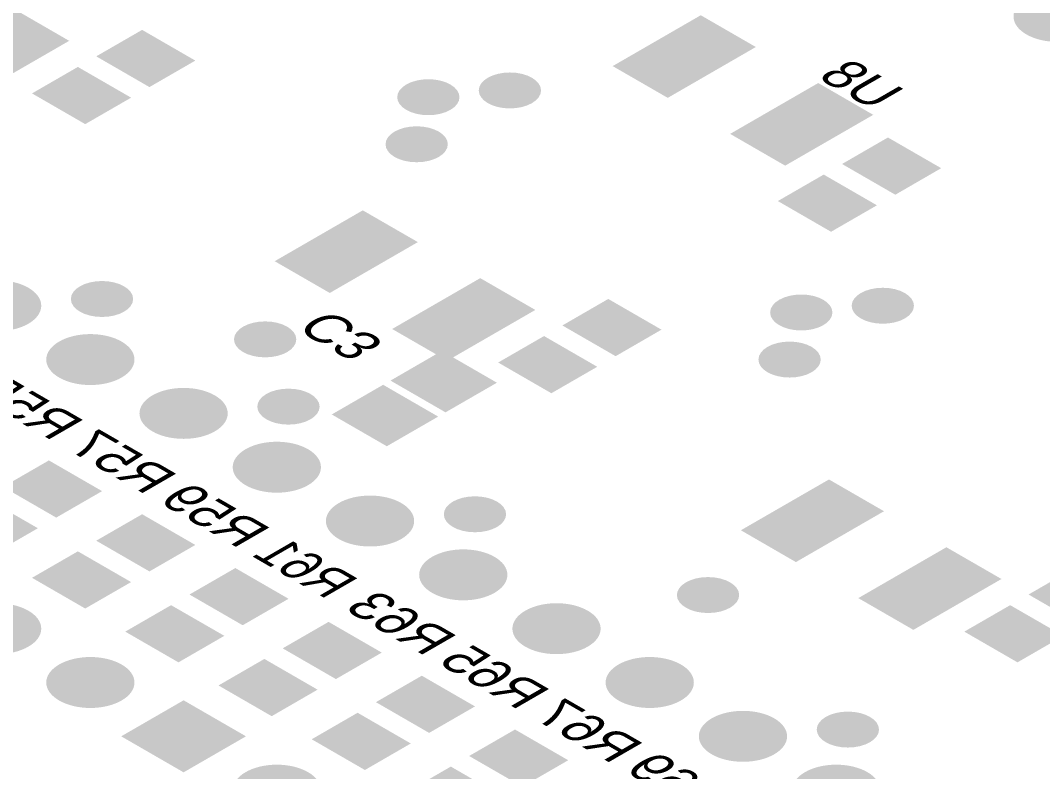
# Model space of a CAD drawing. Header units: millimetres. Extents: x -6 to 177, y -65 to 42.
# Drawn here: x 92.09 to 111.78, y -14.66 to -0.19 of the extents above; entities that cross this region are included whole.
import ezdxf

# ---------------------------------------------------------------- set-up
doc = ezdxf.new("R2010")
doc.units = ezdxf.units.MM
for name, color, linetype, true_color in [('Bottom Layer- Bottom', 7, 'Continuous', 0xffffff), ('Bottom Overlay- Bot Silk', 7, 'Continuous', 0xffffff), ('Bottom Paste- Bot Paste', 7, 'Continuous', 0xffffff), ('Bottom Solder- Bot Mask', 7, 'Continuous', 0xffffff), ('Multi-Layer', 7, 'Continuous', 0xffffff), ('Pad Holes', 7, 'Continuous', 0xffffff), ('Top Layer- Top', 7, 'Continuous', 0xffffff), ('Top Paste- Top Paste', 7, 'Continuous', 0xffffff), ('Top Solder- Top Mask', 7, 'Continuous', 0xffffff), ('Via Holes', 7, 'Continuous', 0xffffff)]:
    doc.layers.add(name, color=color, linetype=linetype, true_color=true_color)
doc.styles.add('Arial', font='')
doc.styles.get('Arial').set_extended_font_data('Arial')

# ---------------------------------------------------------------- blocks, each defined once
blk = doc.blocks.new('RES_0805_2012_B_278')
at = {"layer": 'Bottom Layer- Bottom', "linetype": 'Continuous', "lineweight": 18}
for points in [[(94.577, -10.769), (93.623, -10.217), (94.436, -9.748), (95.39, -10.299)], [(93.34, -11.483), (92.385, -10.932), (93.198, -10.462), (94.153, -11.014)]]:
    blk.add_hatch(color=7, dxfattribs=at).paths.add_polyline_path(points, flags=0)
at = {"layer": 'Bottom Paste- Bot Paste', "linetype": 'Continuous', "lineweight": 18}
for points in [[(94.577, -10.769), (93.623, -10.217), (94.436, -9.748), (95.39, -10.299)], [(93.34, -11.483), (92.385, -10.932), (93.198, -10.462), (94.153, -11.014)]]:
    blk.add_hatch(color=7, dxfattribs=at).paths.add_polyline_path(points, flags=0)
at = {"layer": 'Bottom Solder- Bot Mask', "linetype": 'Continuous', "lineweight": 18}
for points in [[(94.577, -10.809), (93.552, -10.217), (94.436, -9.707), (95.461, -10.299)], [(93.34, -11.524), (92.315, -10.932), (93.198, -10.422), (94.224, -11.014)]]:
    blk.add_hatch(color=7, dxfattribs=at).paths.add_polyline_path(points, flags=0)
blk = doc.blocks.new('CAP_0805_2012_B_277')
at = {"layer": 'Bottom Layer- Bottom', "linetype": 'Continuous', "lineweight": 18}
for points in [[(100.281, -7.703), (99.291, -7.132), (100.21, -6.601), (101.2, -7.173)], [(99.15, -8.356), (98.16, -7.785), (99.079, -7.254), (100.069, -7.826)]]:
    blk.add_hatch(color=7, dxfattribs=at).paths.add_polyline_path(points, flags=0)
at = {"layer": 'Bottom Paste- Bot Paste', "linetype": 'Continuous', "lineweight": 18}
for points in [[(100.281, -7.703), (99.291, -7.132), (100.21, -6.601), (101.2, -7.173)], [(99.15, -8.356), (98.16, -7.785), (99.079, -7.254), (100.069, -7.826)]]:
    blk.add_hatch(color=7, dxfattribs=at).paths.add_polyline_path(points, flags=0)
at = {"layer": 'Bottom Solder- Bot Mask', "linetype": 'Continuous', "lineweight": 18}
for points in [[(100.281, -7.744), (99.221, -7.132), (100.21, -6.56), (101.271, -7.173)], [(99.15, -8.397), (98.089, -7.785), (99.079, -7.213), (100.14, -7.826)]]:
    blk.add_hatch(color=7, dxfattribs=at).paths.add_polyline_path(points, flags=0)
blk = doc.blocks.new('RES_0805_2012_B_274')
at = {"layer": 'Bottom Layer- Bottom', "linetype": 'Continuous', "lineweight": 18}
for points in [[(99.965, -13.879), (99.011, -13.328), (99.824, -12.859), (100.779, -13.41)], [(98.728, -14.594), (97.773, -14.043), (98.587, -13.573), (99.541, -14.124)]]:
    blk.add_hatch(color=7, dxfattribs=at).paths.add_polyline_path(points, flags=0)
at = {"layer": 'Bottom Paste- Bot Paste', "linetype": 'Continuous', "lineweight": 18}
for points in [[(99.965, -13.879), (99.011, -13.328), (99.824, -12.859), (100.779, -13.41)], [(98.728, -14.594), (97.773, -14.043), (98.587, -13.573), (99.541, -14.124)]]:
    blk.add_hatch(color=7, dxfattribs=at).paths.add_polyline_path(points, flags=0)
at = {"layer": 'Bottom Solder- Bot Mask', "linetype": 'Continuous', "lineweight": 18}
for points in [[(99.965, -13.92), (98.94, -13.328), (99.824, -12.818), (100.849, -13.41)], [(98.728, -14.635), (97.703, -14.043), (98.587, -13.532), (99.612, -14.124)]]:
    blk.add_hatch(color=7, dxfattribs=at).paths.add_polyline_path(points, flags=0)
blk = doc.blocks.new('LED3528_237')
at = {"layer": 'Top Layer- Top', "linetype": 'Continuous', "lineweight": 18}
for points in [[(90.697, 0.721), (89.071, -0.218), (88.081, 0.353), (89.707, 1.292)], [(90.343, -0.953), (91.97, -0.014), (92.96, -0.586), (91.333, -1.525)]]:
    blk.add_hatch(color=7, dxfattribs=at).paths.add_polyline_path(points, flags=0)
at = {"layer": 'Top Paste- Top Paste', "linetype": 'Continuous', "lineweight": 18}
for points in [[(90.697, 0.721), (89.071, -0.218), (88.081, 0.353), (89.707, 1.292)], [(90.343, -0.953), (91.97, -0.014), (92.96, -0.586), (91.333, -1.525)]]:
    blk.add_hatch(color=7, dxfattribs=at).paths.add_polyline_path(points, flags=0)
at = {"layer": 'Top Solder- Top Mask', "linetype": 'Continuous', "lineweight": 18}
for points in [[(90.768, 0.721), (89.071, -0.259), (88.01, 0.353), (89.707, 1.333)], [(90.273, -0.953), (91.97, 0.027), (93.031, -0.586), (91.333, -1.566)]]:
    blk.add_hatch(color=7, dxfattribs=at).paths.add_polyline_path(points, flags=0)
blk = doc.blocks.new('RES_0805_2012_236')
at = {"layer": 'Top Layer- Top', "linetype": 'Continuous', "lineweight": 18}
for points in [[(103.416, -5.6), (104.371, -6.151), (103.558, -6.621), (102.603, -6.07)], [(102.179, -6.315), (103.133, -6.866), (102.32, -7.335), (101.366, -6.784)]]:
    blk.add_hatch(color=7, dxfattribs=at).paths.add_polyline_path(points, flags=0)
at = {"layer": 'Top Paste- Top Paste', "linetype": 'Continuous', "lineweight": 18}
for points in [[(103.416, -5.6), (104.371, -6.151), (103.558, -6.621), (102.603, -6.07)], [(102.179, -6.315), (103.133, -6.866), (102.32, -7.335), (101.366, -6.784)]]:
    blk.add_hatch(color=7, dxfattribs=at).paths.add_polyline_path(points, flags=0)
at = {"layer": 'Top Solder- Top Mask', "linetype": 'Continuous', "lineweight": 18}
for points in [[(103.416, -5.559), (104.441, -6.151), (103.558, -6.662), (102.532, -6.07)], [(102.179, -6.274), (103.204, -6.866), (102.32, -7.376), (101.295, -6.784)]]:
    blk.add_hatch(color=7, dxfattribs=at).paths.add_polyline_path(points, flags=0)
blk = doc.blocks.new('RES_0805_2012_234')
at = {"layer": 'Top Layer- Top', "linetype": 'Continuous', "lineweight": 18}
for points in [[(112.396, -10.785), (113.351, -11.336), (112.538, -11.806), (111.583, -11.254)], [(111.159, -11.499), (112.114, -12.05), (111.3, -12.52), (110.346, -11.969)]]:
    blk.add_hatch(color=7, dxfattribs=at).paths.add_polyline_path(points, flags=0)
at = {"layer": 'Top Paste- Top Paste', "linetype": 'Continuous', "lineweight": 18}
for points in [[(112.396, -10.785), (113.351, -11.336), (112.538, -11.806), (111.583, -11.254)], [(111.159, -11.499), (112.114, -12.05), (111.3, -12.52), (110.346, -11.969)]]:
    blk.add_hatch(color=7, dxfattribs=at).paths.add_polyline_path(points, flags=0)
at = {"layer": 'Top Solder- Top Mask', "linetype": 'Continuous', "lineweight": 18}
for points in [[(112.396, -10.744), (113.422, -11.336), (112.538, -11.846), (111.513, -11.254)], [(111.159, -11.459), (112.184, -12.05), (111.3, -12.561), (110.275, -11.969)]]:
    blk.add_hatch(color=7, dxfattribs=at).paths.add_polyline_path(points, flags=0)
blk = doc.blocks.new('RES_0805_2012_225')
at = {"layer": 'Top Layer- Top', "linetype": 'Continuous', "lineweight": 18}
for points in [[(108.804, -2.489), (109.759, -3.04), (108.946, -3.51), (107.991, -2.959)], [(107.567, -3.204), (108.521, -3.755), (107.708, -4.224), (106.754, -3.673)]]:
    blk.add_hatch(color=7, dxfattribs=at).paths.add_polyline_path(points, flags=0)
at = {"layer": 'Top Paste- Top Paste', "linetype": 'Continuous', "lineweight": 18}
for points in [[(108.804, -2.489), (109.759, -3.04), (108.946, -3.51), (107.991, -2.959)], [(107.567, -3.204), (108.521, -3.755), (107.708, -4.224), (106.754, -3.673)]]:
    blk.add_hatch(color=7, dxfattribs=at).paths.add_polyline_path(points, flags=0)
at = {"layer": 'Top Solder- Top Mask', "linetype": 'Continuous', "lineweight": 18}
for points in [[(108.804, -2.448), (109.83, -3.04), (108.946, -3.551), (107.92, -2.959)], [(107.567, -3.163), (108.592, -3.755), (107.708, -4.265), (106.683, -3.673)]]:
    blk.add_hatch(color=7, dxfattribs=at).paths.add_polyline_path(points, flags=0)
blk = doc.blocks.new('RES_0805_2012_B_137')
at = {"layer": 'Bottom Layer- Bottom', "linetype": 'Continuous', "lineweight": 18}
for points in [[(92.781, -9.732), (91.827, -9.18), (92.64, -8.711), (93.594, -9.262)], [(91.544, -10.446), (90.589, -9.895), (91.402, -9.425), (92.357, -9.977)]]:
    blk.add_hatch(color=7, dxfattribs=at).paths.add_polyline_path(points, flags=0)
at = {"layer": 'Bottom Paste- Bot Paste', "linetype": 'Continuous', "lineweight": 18}
for points in [[(92.781, -9.732), (91.827, -9.18), (92.64, -8.711), (93.594, -9.262)], [(91.544, -10.446), (90.589, -9.895), (91.402, -9.425), (92.357, -9.977)]]:
    blk.add_hatch(color=7, dxfattribs=at).paths.add_polyline_path(points, flags=0)
at = {"layer": 'Bottom Solder- Bot Mask', "linetype": 'Continuous', "lineweight": 18}
for points in [[(92.781, -9.772), (91.756, -9.18), (92.64, -8.67), (93.665, -9.262)], [(91.544, -10.487), (90.519, -9.895), (91.402, -9.385), (92.428, -9.977)]]:
    blk.add_hatch(color=7, dxfattribs=at).paths.add_polyline_path(points, flags=0)
blk = doc.blocks.new('RES_0805_2012_B_136')
at = {"layer": 'Bottom Layer- Bottom', "linetype": 'Continuous', "lineweight": 18}
for points in [[(96.373, -11.806), (95.419, -11.254), (96.232, -10.785), (97.187, -11.336)], [(95.136, -12.52), (94.181, -11.969), (94.994, -11.499), (95.949, -12.05)]]:
    blk.add_hatch(color=7, dxfattribs=at).paths.add_polyline_path(points, flags=0)
at = {"layer": 'Bottom Paste- Bot Paste', "linetype": 'Continuous', "lineweight": 18}
for points in [[(96.373, -11.806), (95.419, -11.254), (96.232, -10.785), (97.187, -11.336)], [(95.136, -12.52), (94.181, -11.969), (94.994, -11.499), (95.949, -12.05)]]:
    blk.add_hatch(color=7, dxfattribs=at).paths.add_polyline_path(points, flags=0)
at = {"layer": 'Bottom Solder- Bot Mask', "linetype": 'Continuous', "lineweight": 18}
for points in [[(96.373, -11.846), (95.348, -11.254), (96.232, -10.744), (97.257, -11.336)], [(95.136, -12.561), (94.111, -11.969), (94.994, -11.459), (96.02, -12.05)]]:
    blk.add_hatch(color=7, dxfattribs=at).paths.add_polyline_path(points, flags=0)
blk = doc.blocks.new('RES_0805_2012_B_135')
at = {"layer": 'Bottom Layer- Bottom', "linetype": 'Continuous', "lineweight": 18}
for points in [[(98.169, -12.842), (97.215, -12.291), (98.028, -11.822), (98.983, -12.373)], [(96.932, -13.557), (95.977, -13.006), (96.791, -12.536), (97.745, -13.087)]]:
    blk.add_hatch(color=7, dxfattribs=at).paths.add_polyline_path(points, flags=0)
at = {"layer": 'Bottom Paste- Bot Paste', "linetype": 'Continuous', "lineweight": 18}
for points in [[(98.169, -12.842), (97.215, -12.291), (98.028, -11.822), (98.983, -12.373)], [(96.932, -13.557), (95.977, -13.006), (96.791, -12.536), (97.745, -13.087)]]:
    blk.add_hatch(color=7, dxfattribs=at).paths.add_polyline_path(points, flags=0)
at = {"layer": 'Bottom Solder- Bot Mask', "linetype": 'Continuous', "lineweight": 18}
for points in [[(98.169, -12.883), (97.144, -12.291), (98.028, -11.781), (99.053, -12.373)], [(96.932, -13.598), (95.907, -13.006), (96.791, -12.495), (97.816, -13.087)]]:
    blk.add_hatch(color=7, dxfattribs=at).paths.add_polyline_path(points, flags=0)
blk = doc.blocks.new('RES_0805_2012_B_133')
at = {"layer": 'Bottom Layer- Bottom', "linetype": 'Continuous', "lineweight": 18}
for points in [[(101.762, -14.916), (100.807, -14.365), (101.62, -13.896), (102.575, -14.447)], [(100.524, -15.631), (99.569, -15.08), (100.383, -14.61), (101.337, -15.161)]]:
    blk.add_hatch(color=7, dxfattribs=at).paths.add_polyline_path(points, flags=0)
at = {"layer": 'Bottom Paste- Bot Paste', "linetype": 'Continuous', "lineweight": 18}
for points in [[(101.762, -14.916), (100.807, -14.365), (101.62, -13.896), (102.575, -14.447)], [(100.524, -15.631), (99.569, -15.08), (100.383, -14.61), (101.337, -15.161)]]:
    blk.add_hatch(color=7, dxfattribs=at).paths.add_polyline_path(points, flags=0)
at = {"layer": 'Bottom Solder- Bot Mask', "linetype": 'Continuous', "lineweight": 18}
for points in [[(101.762, -14.957), (100.736, -14.365), (101.62, -13.855), (102.645, -14.447)], [(100.524, -15.672), (99.499, -15.08), (100.383, -14.569), (101.408, -15.161)]]:
    blk.add_hatch(color=7, dxfattribs=at).paths.add_polyline_path(points, flags=0)
blk = doc.blocks.new('RES_0805_2012_66')
at = {"layer": 'Top Layer- Top', "linetype": 'Continuous', "lineweight": 18}
for points in [[(94.436, -0.415), (95.39, -0.967), (94.577, -1.436), (93.623, -0.885)], [(93.198, -1.13), (94.153, -1.681), (93.34, -2.15), (92.385, -1.599)]]:
    blk.add_hatch(color=7, dxfattribs=at).paths.add_polyline_path(points, flags=0)
at = {"layer": 'Top Paste- Top Paste', "linetype": 'Continuous', "lineweight": 18}
for points in [[(94.436, -0.415), (95.39, -0.967), (94.577, -1.436), (93.623, -0.885)], [(93.198, -1.13), (94.153, -1.681), (93.34, -2.15), (92.385, -1.599)]]:
    blk.add_hatch(color=7, dxfattribs=at).paths.add_polyline_path(points, flags=0)
at = {"layer": 'Top Solder- Top Mask', "linetype": 'Continuous', "lineweight": 18}
for points in [[(94.436, -0.375), (95.461, -0.967), (94.577, -1.477), (93.552, -0.885)], [(93.198, -1.089), (94.224, -1.681), (93.34, -2.191), (92.315, -1.599)]]:
    blk.add_hatch(color=7, dxfattribs=at).paths.add_polyline_path(points, flags=0)
blk = doc.blocks.new('LED3528_65')
at = {"layer": 'Top Layer- Top', "linetype": 'Continuous', "lineweight": 18}
for points in [[(99.677, -4.464), (98.051, -5.403), (97.061, -4.832), (98.687, -3.893)], [(99.324, -6.138), (100.95, -5.199), (101.94, -5.771), (100.314, -6.71)]]:
    blk.add_hatch(color=7, dxfattribs=at).paths.add_polyline_path(points, flags=0)
at = {"layer": 'Top Paste- Top Paste', "linetype": 'Continuous', "lineweight": 18}
for points in [[(99.677, -4.464), (98.051, -5.403), (97.061, -4.832), (98.687, -3.893)], [(99.324, -6.138), (100.95, -5.199), (101.94, -5.771), (100.314, -6.71)]]:
    blk.add_hatch(color=7, dxfattribs=at).paths.add_polyline_path(points, flags=0)
at = {"layer": 'Top Solder- Top Mask', "linetype": 'Continuous', "lineweight": 18}
for points in [[(99.748, -4.464), (98.051, -5.444), (96.99, -4.832), (98.687, -3.852)], [(99.253, -6.138), (100.95, -5.158), (102.011, -5.771), (100.314, -6.75)]]:
    blk.add_hatch(color=7, dxfattribs=at).paths.add_polyline_path(points, flags=0)
blk = doc.blocks.new('LED3528_64')
at = {"layer": 'Top Layer- Top', "linetype": 'Continuous', "lineweight": 18}
for points in [[(108.658, -9.649), (107.031, -10.588), (106.041, -10.016), (107.668, -9.077)], [(108.304, -11.323), (109.93, -10.384), (110.92, -10.955), (109.294, -11.894)]]:
    blk.add_hatch(color=7, dxfattribs=at).paths.add_polyline_path(points, flags=0)
at = {"layer": 'Top Paste- Top Paste', "linetype": 'Continuous', "lineweight": 18}
for points in [[(108.658, -9.649), (107.031, -10.588), (106.041, -10.016), (107.668, -9.077)], [(108.304, -11.323), (109.93, -10.384), (110.92, -10.955), (109.294, -11.894)]]:
    blk.add_hatch(color=7, dxfattribs=at).paths.add_polyline_path(points, flags=0)
at = {"layer": 'Top Solder- Top Mask', "linetype": 'Continuous', "lineweight": 18}
for points in [[(108.728, -9.649), (107.031, -10.629), (105.971, -10.016), (107.668, -9.037)], [(108.233, -11.323), (109.93, -10.343), (110.991, -10.955), (109.294, -11.935)]]:
    blk.add_hatch(color=7, dxfattribs=at).paths.add_polyline_path(points, flags=0)
blk = doc.blocks.new('LED3528_47')
at = {"layer": 'Top Layer- Top', "linetype": 'Continuous', "lineweight": 18}
for points in [[(106.188, -0.705), (104.562, -1.644), (103.572, -1.073), (105.198, -0.134)], [(105.834, -2.379), (107.461, -1.44), (108.451, -2.012), (106.824, -2.951)]]:
    blk.add_hatch(color=7, dxfattribs=at).paths.add_polyline_path(points, flags=0)
at = {"layer": 'Top Paste- Top Paste', "linetype": 'Continuous', "lineweight": 18}
for points in [[(106.188, -0.705), (104.562, -1.644), (103.572, -1.073), (105.198, -0.134)], [(105.834, -2.379), (107.461, -1.44), (108.451, -2.012), (106.824, -2.951)]]:
    blk.add_hatch(color=7, dxfattribs=at).paths.add_polyline_path(points, flags=0)
at = {"layer": 'Top Solder- Top Mask', "linetype": 'Continuous', "lineweight": 18}
for points in [[(106.259, -0.705), (104.562, -1.685), (103.501, -1.073), (105.198, -0.093)], [(105.764, -2.379), (107.461, -1.399), (108.521, -2.012), (106.824, -2.991)]]:
    blk.add_hatch(color=7, dxfattribs=at).paths.add_polyline_path(points, flags=0)
blk = doc.blocks.new('DC_10_21')
at = {"layer": 'Bottom Layer- Bottom', "linetype": 'Continuous', "lineweight": 18}
h = blk.add_hatch(color=7, dxfattribs=at)
edge = h.paths.add_edge_path(flags=0)
edge.add_ellipse((100.623, -10.875), major_axis=(-0.8, 0), ratio=0.57735, start_angle=0, end_angle=360)
h = blk.add_hatch(color=7, dxfattribs=at)
edge = h.paths.add_edge_path(flags=0)
edge.add_ellipse((102.419, -11.912), major_axis=(-0.8, 0), ratio=0.57735, start_angle=0, end_angle=360)
h = blk.add_hatch(color=7, dxfattribs=at)
edge = h.paths.add_edge_path(flags=0)
edge.add_ellipse((104.215, -12.949), major_axis=(-0.8, 0), ratio=0.57735, start_angle=0, end_angle=360)
blk.add_hatch(color=7, dxfattribs=at).paths.add_polyline_path([(95.235, -13.332), (96.366, -13.986), (95.235, -14.639), (94.104, -13.986)], flags=0)
h = blk.add_hatch(color=7, dxfattribs=at)
edge = h.paths.add_edge_path(flags=0)
edge.add_ellipse((106.011, -13.986), major_axis=(-0.8, 0), ratio=0.57735, start_angle=0, end_angle=360)
h = blk.add_hatch(color=7, dxfattribs=at)
edge = h.paths.add_edge_path(flags=0)
edge.add_ellipse((97.031, -15.023), major_axis=(-0.8, 0), ratio=0.57735, start_angle=0, end_angle=360)
h = blk.add_hatch(color=7, dxfattribs=at)
edge = h.paths.add_edge_path(flags=0)
edge.add_ellipse((107.807, -15.023), major_axis=(-0.8, 0), ratio=0.57735, start_angle=0, end_angle=360)
at = {"layer": 'Bottom Solder- Bot Mask', "linetype": 'Continuous', "lineweight": 18}
h = blk.add_hatch(color=7, dxfattribs=at)
edge = h.paths.add_edge_path(flags=0)
edge.add_ellipse((100.623, -10.875), major_axis=(-0.85, 0), ratio=0.57735, start_angle=0, end_angle=360)
h = blk.add_hatch(color=7, dxfattribs=at)
edge = h.paths.add_edge_path(flags=0)
edge.add_ellipse((102.419, -11.912), major_axis=(-0.85, 0), ratio=0.57735, start_angle=0, end_angle=360)
h = blk.add_hatch(color=7, dxfattribs=at)
edge = h.paths.add_edge_path(flags=0)
edge.add_ellipse((104.215, -12.949), major_axis=(-0.85, 0), ratio=0.57735, start_angle=0, end_angle=360)
blk.add_hatch(color=7, dxfattribs=at).paths.add_polyline_path([(95.235, -13.292), (96.437, -13.986), (95.235, -14.68), (94.033, -13.986)], flags=0)
h = blk.add_hatch(color=7, dxfattribs=at)
edge = h.paths.add_edge_path(flags=0)
edge.add_ellipse((106.011, -13.986), major_axis=(-0.85, 0), ratio=0.57735, start_angle=0, end_angle=360)
h = blk.add_hatch(color=7, dxfattribs=at)
edge = h.paths.add_edge_path(flags=0)
edge.add_ellipse((97.031, -15.023), major_axis=(-0.85, 0), ratio=0.57735, start_angle=0, end_angle=360)
h = blk.add_hatch(color=7, dxfattribs=at)
edge = h.paths.add_edge_path(flags=0)
edge.add_ellipse((107.807, -15.023), major_axis=(-0.85, 0), ratio=0.57735, start_angle=0, end_angle=360)
at = {"layer": 'Multi-Layer', "linetype": 'Continuous', "lineweight": 18}
h = blk.add_hatch(color=9, dxfattribs=at)
edge = h.paths.add_edge_path(flags=0)
edge.add_ellipse((100.623, -10.875), major_axis=(-0.8, 0), ratio=0.57735, start_angle=0, end_angle=360)
h = blk.add_hatch(color=9, dxfattribs=at)
edge = h.paths.add_edge_path(flags=0)
edge.add_ellipse((102.419, -11.912), major_axis=(-0.8, 0), ratio=0.57735, start_angle=0, end_angle=360)
h = blk.add_hatch(color=9, dxfattribs=at)
edge = h.paths.add_edge_path(flags=0)
edge.add_ellipse((104.215, -12.949), major_axis=(-0.8, 0), ratio=0.57735, start_angle=0, end_angle=360)
blk.add_hatch(color=9, dxfattribs=at).paths.add_polyline_path([(95.235, -13.332), (96.366, -13.986), (95.235, -14.639), (94.104, -13.986)], flags=0)
h = blk.add_hatch(color=9, dxfattribs=at)
edge = h.paths.add_edge_path(flags=0)
edge.add_ellipse((106.011, -13.986), major_axis=(-0.8, 0), ratio=0.57735, start_angle=0, end_angle=360)
h = blk.add_hatch(color=9, dxfattribs=at)
edge = h.paths.add_edge_path(flags=0)
edge.add_ellipse((97.031, -15.023), major_axis=(-0.8, 0), ratio=0.57735, start_angle=0, end_angle=360)
h = blk.add_hatch(color=9, dxfattribs=at)
edge = h.paths.add_edge_path(flags=0)
edge.add_ellipse((107.807, -15.023), major_axis=(-0.8, 0), ratio=0.57735, start_angle=0, end_angle=360)
at = {"layer": 'Pad Holes', "linetype": 'Continuous', "lineweight": 18}
h = blk.add_hatch(color=7, dxfattribs=at)
edge = h.paths.add_edge_path(flags=0)
edge.add_ellipse((100.623, -10.875), major_axis=(-0.4, 0), ratio=0.57735, start_angle=0, end_angle=360)
h = blk.add_hatch(color=7, dxfattribs=at)
edge = h.paths.add_edge_path(flags=0)
edge.add_ellipse((102.419, -11.912), major_axis=(-0.4, 0), ratio=0.57735, start_angle=0, end_angle=360)
h = blk.add_hatch(color=7, dxfattribs=at)
edge = h.paths.add_edge_path(flags=0)
edge.add_ellipse((104.215, -12.949), major_axis=(-0.4, 0), ratio=0.57735, start_angle=0, end_angle=360)
h = blk.add_hatch(color=7, dxfattribs=at)
edge = h.paths.add_edge_path(flags=0)
edge.add_ellipse((95.235, -13.986), major_axis=(-0.4, 0), ratio=0.57735, start_angle=0, end_angle=360)
h = blk.add_hatch(color=7, dxfattribs=at)
edge = h.paths.add_edge_path(flags=0)
edge.add_ellipse((106.011, -13.986), major_axis=(-0.4, 0), ratio=0.57735, start_angle=0, end_angle=360)
at = {"layer": 'Top Layer- Top', "linetype": 'Continuous', "lineweight": 18}
h = blk.add_hatch(color=7, dxfattribs=at)
edge = h.paths.add_edge_path(flags=0)
edge.add_ellipse((100.623, -10.875), major_axis=(-0.8, 0), ratio=0.57735, start_angle=0, end_angle=360)
h = blk.add_hatch(color=7, dxfattribs=at)
edge = h.paths.add_edge_path(flags=0)
edge.add_ellipse((102.419, -11.912), major_axis=(-0.8, 0), ratio=0.57735, start_angle=0, end_angle=360)
h = blk.add_hatch(color=7, dxfattribs=at)
edge = h.paths.add_edge_path(flags=0)
edge.add_ellipse((104.215, -12.949), major_axis=(-0.8, 0), ratio=0.57735, start_angle=0, end_angle=360)
blk.add_hatch(color=7, dxfattribs=at).paths.add_polyline_path([(95.235, -13.332), (96.366, -13.986), (95.235, -14.639), (94.104, -13.986)], flags=0)
h = blk.add_hatch(color=7, dxfattribs=at)
edge = h.paths.add_edge_path(flags=0)
edge.add_ellipse((106.011, -13.986), major_axis=(-0.8, 0), ratio=0.57735, start_angle=0, end_angle=360)
h = blk.add_hatch(color=7, dxfattribs=at)
edge = h.paths.add_edge_path(flags=0)
edge.add_ellipse((97.031, -15.023), major_axis=(-0.8, 0), ratio=0.57735, start_angle=0, end_angle=360)
h = blk.add_hatch(color=7, dxfattribs=at)
edge = h.paths.add_edge_path(flags=0)
edge.add_ellipse((107.807, -15.023), major_axis=(-0.8, 0), ratio=0.57735, start_angle=0, end_angle=360)
at = {"layer": 'Top Solder- Top Mask', "linetype": 'Continuous', "lineweight": 18}
h = blk.add_hatch(color=7, dxfattribs=at)
edge = h.paths.add_edge_path(flags=0)
edge.add_ellipse((100.623, -10.875), major_axis=(-0.85, 0), ratio=0.57735, start_angle=0, end_angle=360)
h = blk.add_hatch(color=7, dxfattribs=at)
edge = h.paths.add_edge_path(flags=0)
edge.add_ellipse((102.419, -11.912), major_axis=(-0.85, 0), ratio=0.57735, start_angle=0, end_angle=360)
h = blk.add_hatch(color=7, dxfattribs=at)
edge = h.paths.add_edge_path(flags=0)
edge.add_ellipse((104.215, -12.949), major_axis=(-0.85, 0), ratio=0.57735, start_angle=0, end_angle=360)
blk.add_hatch(color=7, dxfattribs=at).paths.add_polyline_path([(95.235, -13.292), (96.437, -13.986), (95.235, -14.68), (94.033, -13.986)], flags=0)
h = blk.add_hatch(color=7, dxfattribs=at)
edge = h.paths.add_edge_path(flags=0)
edge.add_ellipse((106.011, -13.986), major_axis=(-0.85, 0), ratio=0.57735, start_angle=0, end_angle=360)
h = blk.add_hatch(color=7, dxfattribs=at)
edge = h.paths.add_edge_path(flags=0)
edge.add_ellipse((97.031, -15.023), major_axis=(-0.85, 0), ratio=0.57735, start_angle=0, end_angle=360)
h = blk.add_hatch(color=7, dxfattribs=at)
edge = h.paths.add_edge_path(flags=0)
edge.add_ellipse((107.807, -15.023), major_axis=(-0.85, 0), ratio=0.57735, start_angle=0, end_angle=360)
blk = doc.blocks.new('DC_10_14')
at = {"layer": 'Bottom Layer- Bottom', "linetype": 'Continuous', "lineweight": 18}
h = blk.add_hatch(color=7, dxfattribs=at)
edge = h.paths.add_edge_path(flags=0)
edge.add_ellipse((91.643, -5.69), major_axis=(-0.8, 0), ratio=0.57735, start_angle=0, end_angle=360)
h = blk.add_hatch(color=7, dxfattribs=at)
edge = h.paths.add_edge_path(flags=0)
edge.add_ellipse((93.439, -6.727), major_axis=(-0.8, 0), ratio=0.57735, start_angle=0, end_angle=360)
h = blk.add_hatch(color=7, dxfattribs=at)
edge = h.paths.add_edge_path(flags=0)
edge.add_ellipse((95.235, -7.764), major_axis=(-0.8, 0), ratio=0.57735, start_angle=0, end_angle=360)
h = blk.add_hatch(color=7, dxfattribs=at)
edge = h.paths.add_edge_path(flags=0)
edge.add_ellipse((97.031, -8.801), major_axis=(-0.8, 0), ratio=0.57735, start_angle=0, end_angle=360)
h = blk.add_hatch(color=7, dxfattribs=at)
edge = h.paths.add_edge_path(flags=0)
edge.add_ellipse((98.827, -9.838), major_axis=(-0.8, 0), ratio=0.57735, start_angle=0, end_angle=360)
h = blk.add_hatch(color=7, dxfattribs=at)
edge = h.paths.add_edge_path(flags=0)
edge.add_ellipse((91.643, -11.912), major_axis=(-0.8, 0), ratio=0.57735, start_angle=0, end_angle=360)
h = blk.add_hatch(color=7, dxfattribs=at)
edge = h.paths.add_edge_path(flags=0)
edge.add_ellipse((93.439, -12.949), major_axis=(-0.8, 0), ratio=0.57735, start_angle=0, end_angle=360)
at = {"layer": 'Bottom Solder- Bot Mask', "linetype": 'Continuous', "lineweight": 18}
h = blk.add_hatch(color=7, dxfattribs=at)
edge = h.paths.add_edge_path(flags=0)
edge.add_ellipse((91.643, -5.69), major_axis=(-0.85, 0), ratio=0.57735, start_angle=0, end_angle=360)
h = blk.add_hatch(color=7, dxfattribs=at)
edge = h.paths.add_edge_path(flags=0)
edge.add_ellipse((93.439, -6.727), major_axis=(-0.85, 0), ratio=0.57735, start_angle=0, end_angle=360)
h = blk.add_hatch(color=7, dxfattribs=at)
edge = h.paths.add_edge_path(flags=0)
edge.add_ellipse((95.235, -7.764), major_axis=(-0.85, 0), ratio=0.57735, start_angle=0, end_angle=360)
h = blk.add_hatch(color=7, dxfattribs=at)
edge = h.paths.add_edge_path(flags=0)
edge.add_ellipse((97.031, -8.801), major_axis=(-0.85, 0), ratio=0.57735, start_angle=0, end_angle=360)
h = blk.add_hatch(color=7, dxfattribs=at)
edge = h.paths.add_edge_path(flags=0)
edge.add_ellipse((98.827, -9.838), major_axis=(-0.85, 0), ratio=0.57735, start_angle=0, end_angle=360)
h = blk.add_hatch(color=7, dxfattribs=at)
edge = h.paths.add_edge_path(flags=0)
edge.add_ellipse((91.643, -11.912), major_axis=(-0.85, 0), ratio=0.57735, start_angle=0, end_angle=360)
h = blk.add_hatch(color=7, dxfattribs=at)
edge = h.paths.add_edge_path(flags=0)
edge.add_ellipse((93.439, -12.949), major_axis=(-0.85, 0), ratio=0.57735, start_angle=0, end_angle=360)
at = {"layer": 'Multi-Layer', "linetype": 'Continuous', "lineweight": 18}
h = blk.add_hatch(color=9, dxfattribs=at)
edge = h.paths.add_edge_path(flags=0)
edge.add_ellipse((91.643, -5.69), major_axis=(-0.8, 0), ratio=0.57735, start_angle=0, end_angle=360)
h = blk.add_hatch(color=9, dxfattribs=at)
edge = h.paths.add_edge_path(flags=0)
edge.add_ellipse((93.439, -6.727), major_axis=(-0.8, 0), ratio=0.57735, start_angle=0, end_angle=360)
h = blk.add_hatch(color=9, dxfattribs=at)
edge = h.paths.add_edge_path(flags=0)
edge.add_ellipse((95.235, -7.764), major_axis=(-0.8, 0), ratio=0.57735, start_angle=0, end_angle=360)
h = blk.add_hatch(color=9, dxfattribs=at)
edge = h.paths.add_edge_path(flags=0)
edge.add_ellipse((97.031, -8.801), major_axis=(-0.8, 0), ratio=0.57735, start_angle=0, end_angle=360)
h = blk.add_hatch(color=9, dxfattribs=at)
edge = h.paths.add_edge_path(flags=0)
edge.add_ellipse((98.827, -9.838), major_axis=(-0.8, 0), ratio=0.57735, start_angle=0, end_angle=360)
h = blk.add_hatch(color=9, dxfattribs=at)
edge = h.paths.add_edge_path(flags=0)
edge.add_ellipse((91.643, -11.912), major_axis=(-0.8, 0), ratio=0.57735, start_angle=0, end_angle=360)
h = blk.add_hatch(color=9, dxfattribs=at)
edge = h.paths.add_edge_path(flags=0)
edge.add_ellipse((93.439, -12.949), major_axis=(-0.8, 0), ratio=0.57735, start_angle=0, end_angle=360)
at = {"layer": 'Pad Holes', "linetype": 'Continuous', "lineweight": 18}
h = blk.add_hatch(color=7, dxfattribs=at)
edge = h.paths.add_edge_path(flags=0)
edge.add_ellipse((93.439, -6.727), major_axis=(-0.4, 0), ratio=0.57735, start_angle=0, end_angle=360)
h = blk.add_hatch(color=7, dxfattribs=at)
edge = h.paths.add_edge_path(flags=0)
edge.add_ellipse((95.235, -7.764), major_axis=(-0.4, 0), ratio=0.57735, start_angle=0, end_angle=360)
h = blk.add_hatch(color=7, dxfattribs=at)
edge = h.paths.add_edge_path(flags=0)
edge.add_ellipse((97.031, -8.801), major_axis=(-0.4, 0), ratio=0.57735, start_angle=0, end_angle=360)
h = blk.add_hatch(color=7, dxfattribs=at)
edge = h.paths.add_edge_path(flags=0)
edge.add_ellipse((98.827, -9.838), major_axis=(-0.4, 0), ratio=0.57735, start_angle=0, end_angle=360)
h = blk.add_hatch(color=7, dxfattribs=at)
edge = h.paths.add_edge_path(flags=0)
edge.add_ellipse((93.439, -12.949), major_axis=(-0.4, 0), ratio=0.57735, start_angle=0, end_angle=360)
at = {"layer": 'Top Layer- Top', "linetype": 'Continuous', "lineweight": 18}
h = blk.add_hatch(color=7, dxfattribs=at)
edge = h.paths.add_edge_path(flags=0)
edge.add_ellipse((91.643, -5.69), major_axis=(-0.8, 0), ratio=0.57735, start_angle=0, end_angle=360)
h = blk.add_hatch(color=7, dxfattribs=at)
edge = h.paths.add_edge_path(flags=0)
edge.add_ellipse((93.439, -6.727), major_axis=(-0.8, 0), ratio=0.57735, start_angle=0, end_angle=360)
h = blk.add_hatch(color=7, dxfattribs=at)
edge = h.paths.add_edge_path(flags=0)
edge.add_ellipse((95.235, -7.764), major_axis=(-0.8, 0), ratio=0.57735, start_angle=0, end_angle=360)
h = blk.add_hatch(color=7, dxfattribs=at)
edge = h.paths.add_edge_path(flags=0)
edge.add_ellipse((97.031, -8.801), major_axis=(-0.8, 0), ratio=0.57735, start_angle=0, end_angle=360)
h = blk.add_hatch(color=7, dxfattribs=at)
edge = h.paths.add_edge_path(flags=0)
edge.add_ellipse((98.827, -9.838), major_axis=(-0.8, 0), ratio=0.57735, start_angle=0, end_angle=360)
h = blk.add_hatch(color=7, dxfattribs=at)
edge = h.paths.add_edge_path(flags=0)
edge.add_ellipse((91.643, -11.912), major_axis=(-0.8, 0), ratio=0.57735, start_angle=0, end_angle=360)
h = blk.add_hatch(color=7, dxfattribs=at)
edge = h.paths.add_edge_path(flags=0)
edge.add_ellipse((93.439, -12.949), major_axis=(-0.8, 0), ratio=0.57735, start_angle=0, end_angle=360)
at = {"layer": 'Top Solder- Top Mask', "linetype": 'Continuous', "lineweight": 18}
h = blk.add_hatch(color=7, dxfattribs=at)
edge = h.paths.add_edge_path(flags=0)
edge.add_ellipse((91.643, -5.69), major_axis=(-0.85, 0), ratio=0.57735, start_angle=0, end_angle=360)
h = blk.add_hatch(color=7, dxfattribs=at)
edge = h.paths.add_edge_path(flags=0)
edge.add_ellipse((93.439, -6.727), major_axis=(-0.85, 0), ratio=0.57735, start_angle=0, end_angle=360)
h = blk.add_hatch(color=7, dxfattribs=at)
edge = h.paths.add_edge_path(flags=0)
edge.add_ellipse((95.235, -7.764), major_axis=(-0.85, 0), ratio=0.57735, start_angle=0, end_angle=360)
h = blk.add_hatch(color=7, dxfattribs=at)
edge = h.paths.add_edge_path(flags=0)
edge.add_ellipse((97.031, -8.801), major_axis=(-0.85, 0), ratio=0.57735, start_angle=0, end_angle=360)
h = blk.add_hatch(color=7, dxfattribs=at)
edge = h.paths.add_edge_path(flags=0)
edge.add_ellipse((98.827, -9.838), major_axis=(-0.85, 0), ratio=0.57735, start_angle=0, end_angle=360)
h = blk.add_hatch(color=7, dxfattribs=at)
edge = h.paths.add_edge_path(flags=0)
edge.add_ellipse((91.643, -11.912), major_axis=(-0.85, 0), ratio=0.57735, start_angle=0, end_angle=360)
h = blk.add_hatch(color=7, dxfattribs=at)
edge = h.paths.add_edge_path(flags=0)
edge.add_ellipse((93.439, -12.949), major_axis=(-0.85, 0), ratio=0.57735, start_angle=0, end_angle=360)
blk = doc.blocks.new('DC_10_13')
at = {"layer": 'Bottom Layer- Bottom', "linetype": 'Continuous', "lineweight": 18}
h = blk.add_hatch(color=7, dxfattribs=at)
edge = h.paths.add_edge_path(flags=0)
edge.add_ellipse((112.073, -0.116), major_axis=(-0.8, 0), ratio=0.57735, start_angle=0, end_angle=360)
at = {"layer": 'Bottom Solder- Bot Mask', "linetype": 'Continuous', "lineweight": 18}
h = blk.add_hatch(color=7, dxfattribs=at)
edge = h.paths.add_edge_path(flags=0)
edge.add_ellipse((112.073, -0.116), major_axis=(-0.85, 0), ratio=0.57735, start_angle=0, end_angle=360)
at = {"layer": 'Multi-Layer', "linetype": 'Continuous', "lineweight": 18}
h = blk.add_hatch(color=9, dxfattribs=at)
edge = h.paths.add_edge_path(flags=0)
edge.add_ellipse((112.073, -0.116), major_axis=(-0.8, 0), ratio=0.57735, start_angle=0, end_angle=360)
at = {"layer": 'Pad Holes', "linetype": 'Continuous', "lineweight": 18}
h = blk.add_hatch(color=7, dxfattribs=at)
edge = h.paths.add_edge_path(flags=0)
edge.add_ellipse((112.073, -0.116), major_axis=(-0.4, 0), ratio=0.57735, start_angle=0, end_angle=360)
at = {"layer": 'Top Layer- Top', "linetype": 'Continuous', "lineweight": 18}
h = blk.add_hatch(color=7, dxfattribs=at)
edge = h.paths.add_edge_path(flags=0)
edge.add_ellipse((112.073, -0.116), major_axis=(-0.8, 0), ratio=0.57735, start_angle=0, end_angle=360)
at = {"layer": 'Top Solder- Top Mask', "linetype": 'Continuous', "lineweight": 18}
h = blk.add_hatch(color=7, dxfattribs=at)
edge = h.paths.add_edge_path(flags=0)
edge.add_ellipse((112.073, -0.116), major_axis=(-0.85, 0), ratio=0.57735, start_angle=0, end_angle=360)

msp = doc.modelspace()

# ---------------------------------------------------------------- hatches: boundary and pattern name
at = {"layer": 'Bottom Layer- Bottom', "linetype": 'Continuous', "lineweight": 18}
h = msp.add_hatch(color=7, dxfattribs=at)
edge = h.paths.add_edge_path(flags=0)
edge.add_ellipse((99.95, -1.672), major_axis=(-0.55, 0), ratio=0.57735, start_angle=0, end_angle=360)
h = msp.add_hatch(color=7, dxfattribs=at)
edge = h.paths.add_edge_path(flags=0)
edge.add_ellipse((101.521, -1.542), major_axis=(-0.55, 0), ratio=0.57735, start_angle=0, end_angle=360)
h = msp.add_hatch(color=7, dxfattribs=at)
edge = h.paths.add_edge_path(flags=0)
edge.add_ellipse((99.725, -2.579), major_axis=(-0.55, 0), ratio=0.57735, start_angle=0, end_angle=360)
h = msp.add_hatch(color=7, dxfattribs=at)
edge = h.paths.add_edge_path(flags=0)
edge.add_ellipse((93.663, -5.56), major_axis=(-0.55, 0), ratio=0.57735, start_angle=0, end_angle=360)
h = msp.add_hatch(color=7, dxfattribs=at)
edge = h.paths.add_edge_path(flags=0)
edge.add_ellipse((107.134, -5.82), major_axis=(-0.55, 0), ratio=0.57735, start_angle=0, end_angle=360)
h = msp.add_hatch(color=7, dxfattribs=at)
edge = h.paths.add_edge_path(flags=0)
edge.add_ellipse((108.705, -5.69), major_axis=(-0.55, 0), ratio=0.57735, start_angle=0, end_angle=360)
h = msp.add_hatch(color=7, dxfattribs=at)
edge = h.paths.add_edge_path(flags=0)
edge.add_ellipse((96.806, -6.338), major_axis=(-0.55, 0), ratio=0.57735, start_angle=0, end_angle=360)
h = msp.add_hatch(color=7, dxfattribs=at)
edge = h.paths.add_edge_path(flags=0)
edge.add_ellipse((106.909, -6.727), major_axis=(-0.55, 0), ratio=0.57735, start_angle=0, end_angle=360)
h = msp.add_hatch(color=7, dxfattribs=at)
edge = h.paths.add_edge_path(flags=0)
edge.add_ellipse((97.255, -7.634), major_axis=(-0.55, 0), ratio=0.57735, start_angle=0, end_angle=360)
h = msp.add_hatch(color=7, dxfattribs=at)
edge = h.paths.add_edge_path(flags=0)
edge.add_ellipse((100.848, -9.708), major_axis=(-0.55, 0), ratio=0.57735, start_angle=0, end_angle=360)
h = msp.add_hatch(color=7, dxfattribs=at)
edge = h.paths.add_edge_path(flags=0)
edge.add_ellipse((105.338, -11.264), major_axis=(-0.55, 0), ratio=0.57735, start_angle=0, end_angle=360)
h = msp.add_hatch(color=7, dxfattribs=at)
edge = h.paths.add_edge_path(flags=0)
edge.add_ellipse((108.032, -13.856), major_axis=(-0.55, 0), ratio=0.57735, start_angle=0, end_angle=360)
at = {"layer": 'Bottom Solder- Bot Mask', "linetype": 'Continuous', "lineweight": 18}
h = msp.add_hatch(color=7, dxfattribs=at)
edge = h.paths.add_edge_path(flags=0)
edge.add_ellipse((99.95, -1.672), major_axis=(-0.6, 0), ratio=0.57735, start_angle=0, end_angle=360)
h = msp.add_hatch(color=7, dxfattribs=at)
edge = h.paths.add_edge_path(flags=0)
edge.add_ellipse((101.521, -1.542), major_axis=(-0.6, 0), ratio=0.57735, start_angle=0, end_angle=360)
h = msp.add_hatch(color=7, dxfattribs=at)
edge = h.paths.add_edge_path(flags=0)
edge.add_ellipse((99.725, -2.579), major_axis=(-0.6, 0), ratio=0.57735, start_angle=0, end_angle=360)
h = msp.add_hatch(color=7, dxfattribs=at)
edge = h.paths.add_edge_path(flags=0)
edge.add_ellipse((93.663, -5.56), major_axis=(-0.6, 0), ratio=0.57735, start_angle=0, end_angle=360)
h = msp.add_hatch(color=7, dxfattribs=at)
edge = h.paths.add_edge_path(flags=0)
edge.add_ellipse((107.134, -5.82), major_axis=(-0.6, 0), ratio=0.57735, start_angle=0, end_angle=360)
h = msp.add_hatch(color=7, dxfattribs=at)
edge = h.paths.add_edge_path(flags=0)
edge.add_ellipse((108.705, -5.69), major_axis=(-0.6, 0), ratio=0.57735, start_angle=0, end_angle=360)
h = msp.add_hatch(color=7, dxfattribs=at)
edge = h.paths.add_edge_path(flags=0)
edge.add_ellipse((96.806, -6.338), major_axis=(-0.6, 0), ratio=0.57735, start_angle=0, end_angle=360)
h = msp.add_hatch(color=7, dxfattribs=at)
edge = h.paths.add_edge_path(flags=0)
edge.add_ellipse((106.909, -6.727), major_axis=(-0.6, 0), ratio=0.57735, start_angle=0, end_angle=360)
h = msp.add_hatch(color=7, dxfattribs=at)
edge = h.paths.add_edge_path(flags=0)
edge.add_ellipse((97.255, -7.634), major_axis=(-0.6, 0), ratio=0.57735, start_angle=0, end_angle=360)
h = msp.add_hatch(color=7, dxfattribs=at)
edge = h.paths.add_edge_path(flags=0)
edge.add_ellipse((100.848, -9.708), major_axis=(-0.6, 0), ratio=0.57735, start_angle=0, end_angle=360)
h = msp.add_hatch(color=7, dxfattribs=at)
edge = h.paths.add_edge_path(flags=0)
edge.add_ellipse((105.338, -11.264), major_axis=(-0.6, 0), ratio=0.57735, start_angle=0, end_angle=360)
h = msp.add_hatch(color=7, dxfattribs=at)
edge = h.paths.add_edge_path(flags=0)
edge.add_ellipse((108.032, -13.856), major_axis=(-0.6, 0), ratio=0.57735, start_angle=0, end_angle=360)
at = {"layer": 'Top Layer- Top', "linetype": 'Continuous', "lineweight": 18}
h = msp.add_hatch(color=7, dxfattribs=at)
edge = h.paths.add_edge_path(flags=0)
edge.add_ellipse((99.95, -1.672), major_axis=(-0.55, 0), ratio=0.57735, start_angle=0, end_angle=360)
h = msp.add_hatch(color=7, dxfattribs=at)
edge = h.paths.add_edge_path(flags=0)
edge.add_ellipse((101.521, -1.542), major_axis=(-0.55, 0), ratio=0.57735, start_angle=0, end_angle=360)
h = msp.add_hatch(color=7, dxfattribs=at)
edge = h.paths.add_edge_path(flags=0)
edge.add_ellipse((99.725, -2.579), major_axis=(-0.55, 0), ratio=0.57735, start_angle=0, end_angle=360)
h = msp.add_hatch(color=7, dxfattribs=at)
edge = h.paths.add_edge_path(flags=0)
edge.add_ellipse((93.663, -5.56), major_axis=(-0.55, 0), ratio=0.57735, start_angle=0, end_angle=360)
h = msp.add_hatch(color=7, dxfattribs=at)
edge = h.paths.add_edge_path(flags=0)
edge.add_ellipse((107.134, -5.82), major_axis=(-0.55, 0), ratio=0.57735, start_angle=0, end_angle=360)
h = msp.add_hatch(color=7, dxfattribs=at)
edge = h.paths.add_edge_path(flags=0)
edge.add_ellipse((108.705, -5.69), major_axis=(-0.55, 0), ratio=0.57735, start_angle=0, end_angle=360)
h = msp.add_hatch(color=7, dxfattribs=at)
edge = h.paths.add_edge_path(flags=0)
edge.add_ellipse((96.806, -6.338), major_axis=(-0.55, 0), ratio=0.57735, start_angle=0, end_angle=360)
h = msp.add_hatch(color=7, dxfattribs=at)
edge = h.paths.add_edge_path(flags=0)
edge.add_ellipse((106.909, -6.727), major_axis=(-0.55, 0), ratio=0.57735, start_angle=0, end_angle=360)
h = msp.add_hatch(color=7, dxfattribs=at)
edge = h.paths.add_edge_path(flags=0)
edge.add_ellipse((97.255, -7.634), major_axis=(-0.55, 0), ratio=0.57735, start_angle=0, end_angle=360)
h = msp.add_hatch(color=7, dxfattribs=at)
edge = h.paths.add_edge_path(flags=0)
edge.add_ellipse((100.848, -9.708), major_axis=(-0.55, 0), ratio=0.57735, start_angle=0, end_angle=360)
h = msp.add_hatch(color=7, dxfattribs=at)
edge = h.paths.add_edge_path(flags=0)
edge.add_ellipse((105.338, -11.264), major_axis=(-0.55, 0), ratio=0.57735, start_angle=0, end_angle=360)
h = msp.add_hatch(color=7, dxfattribs=at)
edge = h.paths.add_edge_path(flags=0)
edge.add_ellipse((108.032, -13.856), major_axis=(-0.55, 0), ratio=0.57735, start_angle=0, end_angle=360)
at = {"layer": 'Top Solder- Top Mask', "linetype": 'Continuous', "lineweight": 18}
h = msp.add_hatch(color=7, dxfattribs=at)
edge = h.paths.add_edge_path(flags=0)
edge.add_ellipse((99.95, -1.672), major_axis=(-0.6, 0), ratio=0.57735, start_angle=0, end_angle=360)
h = msp.add_hatch(color=7, dxfattribs=at)
edge = h.paths.add_edge_path(flags=0)
edge.add_ellipse((101.521, -1.542), major_axis=(-0.6, 0), ratio=0.57735, start_angle=0, end_angle=360)
h = msp.add_hatch(color=7, dxfattribs=at)
edge = h.paths.add_edge_path(flags=0)
edge.add_ellipse((99.725, -2.579), major_axis=(-0.6, 0), ratio=0.57735, start_angle=0, end_angle=360)
h = msp.add_hatch(color=7, dxfattribs=at)
edge = h.paths.add_edge_path(flags=0)
edge.add_ellipse((93.663, -5.56), major_axis=(-0.6, 0), ratio=0.57735, start_angle=0, end_angle=360)
h = msp.add_hatch(color=7, dxfattribs=at)
edge = h.paths.add_edge_path(flags=0)
edge.add_ellipse((107.134, -5.82), major_axis=(-0.6, 0), ratio=0.57735, start_angle=0, end_angle=360)
h = msp.add_hatch(color=7, dxfattribs=at)
edge = h.paths.add_edge_path(flags=0)
edge.add_ellipse((108.705, -5.69), major_axis=(-0.6, 0), ratio=0.57735, start_angle=0, end_angle=360)
h = msp.add_hatch(color=7, dxfattribs=at)
edge = h.paths.add_edge_path(flags=0)
edge.add_ellipse((96.806, -6.338), major_axis=(-0.6, 0), ratio=0.57735, start_angle=0, end_angle=360)
h = msp.add_hatch(color=7, dxfattribs=at)
edge = h.paths.add_edge_path(flags=0)
edge.add_ellipse((106.909, -6.727), major_axis=(-0.6, 0), ratio=0.57735, start_angle=0, end_angle=360)
h = msp.add_hatch(color=7, dxfattribs=at)
edge = h.paths.add_edge_path(flags=0)
edge.add_ellipse((97.255, -7.634), major_axis=(-0.6, 0), ratio=0.57735, start_angle=0, end_angle=360)
h = msp.add_hatch(color=7, dxfattribs=at)
edge = h.paths.add_edge_path(flags=0)
edge.add_ellipse((100.848, -9.708), major_axis=(-0.6, 0), ratio=0.57735, start_angle=0, end_angle=360)
h = msp.add_hatch(color=7, dxfattribs=at)
edge = h.paths.add_edge_path(flags=0)
edge.add_ellipse((105.338, -11.264), major_axis=(-0.6, 0), ratio=0.57735, start_angle=0, end_angle=360)
h = msp.add_hatch(color=7, dxfattribs=at)
edge = h.paths.add_edge_path(flags=0)
edge.add_ellipse((108.032, -13.856), major_axis=(-0.6, 0), ratio=0.57735, start_angle=0, end_angle=360)
at = {"layer": 'Via Holes', "linetype": 'Continuous', "lineweight": 18}
h = msp.add_hatch(color=7, dxfattribs=at)
edge = h.paths.add_edge_path(flags=0)
edge.add_ellipse((101.521, -1.542), major_axis=(-0.3, 0), ratio=0.57735, start_angle=0, end_angle=360)
h = msp.add_hatch(color=7, dxfattribs=at)
edge = h.paths.add_edge_path(flags=0)
edge.add_ellipse((99.95, -1.672), major_axis=(-0.3, 0), ratio=0.57735, start_angle=0, end_angle=360)
h = msp.add_hatch(color=7, dxfattribs=at)
edge = h.paths.add_edge_path(flags=0)
edge.add_ellipse((99.725, -2.579), major_axis=(-0.3, 0), ratio=0.57735, start_angle=0, end_angle=360)
h = msp.add_hatch(color=7, dxfattribs=at)
edge = h.paths.add_edge_path(flags=0)
edge.add_ellipse((93.663, -5.56), major_axis=(-0.3, 0), ratio=0.57735, start_angle=0, end_angle=360)
h = msp.add_hatch(color=7, dxfattribs=at)
edge = h.paths.add_edge_path(flags=0)
edge.add_ellipse((107.134, -5.82), major_axis=(-0.3, 0), ratio=0.57735, start_angle=0, end_angle=360)
h = msp.add_hatch(color=7, dxfattribs=at)
edge = h.paths.add_edge_path(flags=0)
edge.add_ellipse((108.705, -5.69), major_axis=(-0.3, 0), ratio=0.57735, start_angle=0, end_angle=360)
h = msp.add_hatch(color=7, dxfattribs=at)
edge = h.paths.add_edge_path(flags=0)
edge.add_ellipse((96.806, -6.338), major_axis=(-0.3, 0), ratio=0.57735, start_angle=0, end_angle=360)
h = msp.add_hatch(color=7, dxfattribs=at)
edge = h.paths.add_edge_path(flags=0)
edge.add_ellipse((106.909, -6.727), major_axis=(-0.3, 0), ratio=0.57735, start_angle=0, end_angle=360)
h = msp.add_hatch(color=7, dxfattribs=at)
edge = h.paths.add_edge_path(flags=0)
edge.add_ellipse((97.255, -7.634), major_axis=(-0.3, 0), ratio=0.57735, start_angle=0, end_angle=360)
h = msp.add_hatch(color=7, dxfattribs=at)
edge = h.paths.add_edge_path(flags=0)
edge.add_ellipse((100.848, -9.708), major_axis=(-0.3, 0), ratio=0.57735, start_angle=0, end_angle=360)
h = msp.add_hatch(color=7, dxfattribs=at)
edge = h.paths.add_edge_path(flags=0)
edge.add_ellipse((105.338, -11.264), major_axis=(-0.3, 0), ratio=0.57735, start_angle=0, end_angle=360)
h = msp.add_hatch(color=7, dxfattribs=at)
edge = h.paths.add_edge_path(flags=0)
edge.add_ellipse((108.032, -13.856), major_axis=(-0.3, 0), ratio=0.57735, start_angle=0, end_angle=360)

# ---------------------------------------------------------------- linework, layer by layer
at = {"color": 252, "linetype": 'Continuous', "lineweight": 13}
for points, degree in [([(177.13, -22.25), (65.407, 42.254)], 1), ([(177.13, -23.474), (65.407, 41.029)], 1), ([(-6.364, 0.816), (2.946, -4.559), (21.567, -15.309), (49.497, -31.435), (77.428, -47.561), (96.049, -58.311), (105.359, -63.687)], 3), ([(-6.364, -0.408), (2.946, -5.784), (21.567, -16.534), (49.497, -32.66), (77.428, -48.786), (96.049, -59.536), (105.359, -64.911)], 3)]:
    msp.add_open_spline(points, degree=degree, dxfattribs=at)
at = {"color": 163, "linetype": 'Continuous', "lineweight": 18}
for points, degree in [([(65.407, 41.029), (177.13, -23.474)], 1), ([(-6.364, -0.408), (2.946, -5.784), (21.567, -16.534), (49.497, -32.66), (77.428, -48.786), (96.049, -59.536), (105.359, -64.911)], 3)]:
    msp.add_open_spline(points, degree=degree, dxfattribs=at)

# ---------------------------------------------------------------- block references
for name in ['DC_10_13', 'LED3528_237', 'DC_10_14', 'LED3528_47', 'RES_0805_2012_66', 'RES_0805_2012_225', 'LED3528_65', 'RES_0805_2012_236', 'CAP_0805_2012_B_277', 'RES_0805_2012_B_137', 'LED3528_64', 'RES_0805_2012_B_278', 'DC_10_21', 'RES_0805_2012_B_136', 'RES_0805_2012_234', 'RES_0805_2012_B_135', 'RES_0805_2012_B_274', 'RES_0805_2012_B_133']:
    msp.add_blockref(name, (0, 0), dxfattribs=at)

# ---------------------------------------------------------------- texts
at = {"layer": 'Bottom Overlay- Bot Silk', "color": 44, "linetype": 'Continuous', "lineweight": 13, "extrusion": (0, -0.816497, -0.57735), "char_height": 0.912, "attachment_point": 7, "line_spacing_factor": 1.047437, "style": 'Arial'}
for s, insert, text_direction in [('\\fArial|b0|i0;\\W0.9568;U8', (108.508, -1.926, 0.104), (-0.707107, 0.408248, -0.57735)), ('\\fArial|b0|i0;\\W0.9794;C3', (98.027, -5.752, -0.207), (0.707107, -0.408248, 0.57735)), ('\\fArial|b0|i0;\\W0.9721;R55', (92.71, -8.308, 0.104), (-0.707107, 0.408248, -0.57735)), ('\\fArial|b0|i0;\\W0.9688;R57', (94.506, -9.345, 0.104), (-0.707107, 0.408248, -0.57735)), ('\\fArial|b0|i0;\\W0.9701;R59', (96.303, -10.382, 0.104), (-0.707107, 0.408248, -0.57735)), ('\\fArial|b0|i0;\\W0.8909;R61', (97.991, -11.357, 0.104), (-0.707107, 0.408248, -0.57735)), ('\\fArial|b0|i0;\\W0.9692;R63', (99.895, -12.456, 0.104), (-0.707107, 0.408248, -0.57735)), ('\\fArial|b0|i0;\\W0.9721;R65', (101.691, -13.493, 0.104), (-0.707107, 0.408248, -0.57735)), ('\\fArial|b0|i0;\\W0.9688;R67', (103.487, -14.53, 0.104), (-0.707107, 0.408248, -0.57735)), ('\\fArial|b0|i0;\\W0.9701;R69', (105.283, -15.567, 0.104), (-0.707107, 0.408248, -0.57735))]:
    msp.add_mtext(s, dxfattribs=dict(at, insert=insert, text_direction=text_direction))

doc.saveas('drawing.dxf')
